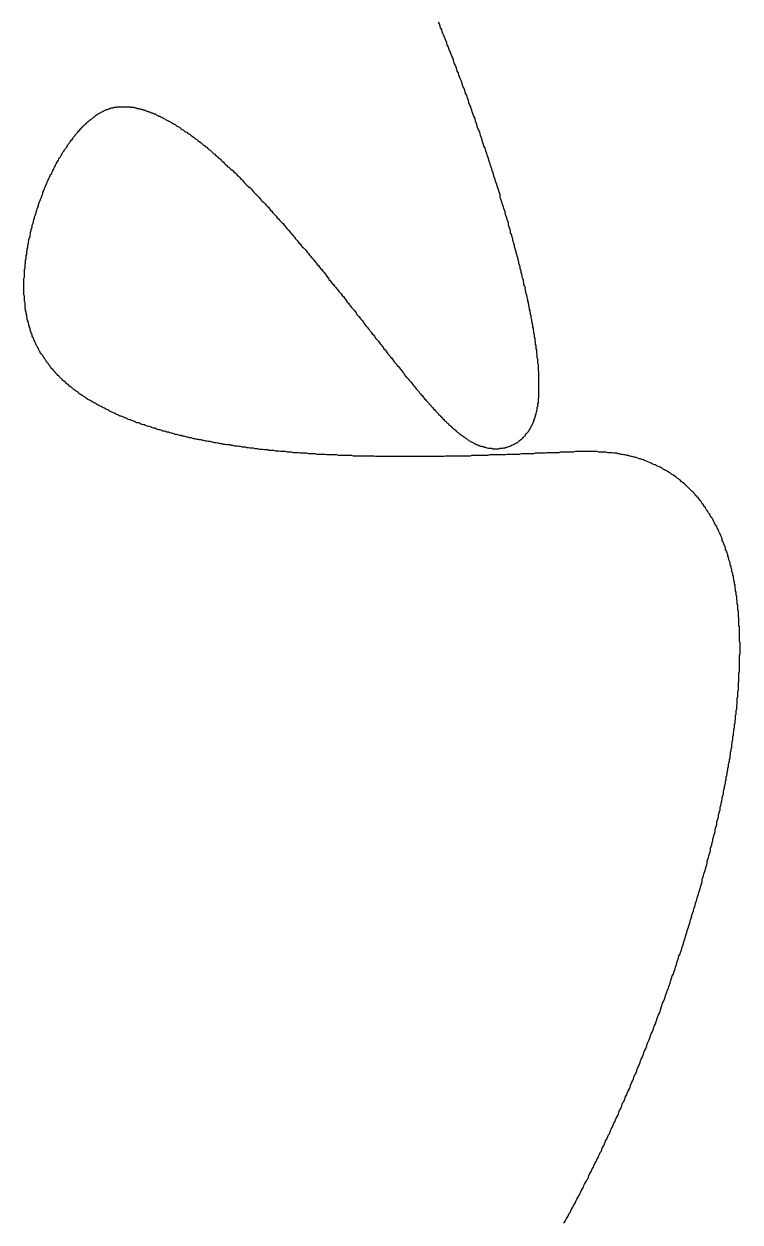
# Model space of a CAD drawing. Header units: millimetres. Extents: x 111 to 2999, y 81 to 1941.
# Drawn here: x 1040.43 to 1053.32, y 1786.73 to 1808.3 of the extents above; entities that cross this region are included whole.
import ezdxf

# ---------------------------------------------------------------- set-up
doc = ezdxf.new("R2010")
doc.units = ezdxf.units.MM
doc.layers.add('DRAW', color=7, linetype='Continuous')

msp = doc.modelspace()

# ---------------------------------------------------------------- linework, layer by layer
at = {"layer": 'DRAW'}
msp.add_polyline3d([(1050.15, 1786.713, 0), (1050.16, 1786.733, 0), (1050.18, 1786.763, 0), (1050.19, 1786.783, 0), (1050.2, 1786.803, 0), (1050.22, 1786.833, 0), (1050.23, 1786.853, 0), (1050.24, 1786.883, 0), (1050.26, 1786.903, 0), (1050.27, 1786.923, 0), (1050.28, 1786.953, 0), (1050.29, 1786.973, 0), (1050.31, 1787.003, 0), (1050.32, 1787.023, 0), (1050.33, 1787.043, 0), (1050.35, 1787.073, 0), (1050.36, 1787.093, 0), (1050.37, 1787.123, 0), (1050.38, 1787.143, 0), (1050.4, 1787.173, 0), (1050.41, 1787.193, 0), (1050.42, 1787.213, 0), (1050.44, 1787.243, 0), (1050.45, 1787.263, 0), (1050.46, 1787.293, 0), (1050.47, 1787.313, 0), (1050.49, 1787.343, 0), (1050.5, 1787.363, 0), (1050.51, 1787.393, 0), (1050.52, 1787.413, 0), (1050.54, 1787.443, 0), (1050.55, 1787.463, 0), (1050.56, 1787.493, 0), (1050.58, 1787.513, 0), (1050.59, 1787.543, 0), (1050.6, 1787.563, 0), (1050.61, 1787.593, 0), (1050.63, 1787.623, 0), (1050.64, 1787.643, 0), (1050.65, 1787.673, 0), (1050.66, 1787.693, 0), (1050.68, 1787.723, 0), (1050.69, 1787.743, 0), (1050.7, 1787.773, 0), (1050.72, 1787.803, 0), (1050.73, 1787.823, 0), (1050.74, 1787.853, 0), (1050.75, 1787.873, 0), (1050.77, 1787.903, 0), (1050.78, 1787.933, 0), (1050.79, 1787.953, 0), (1050.8, 1787.983, 0), (1050.82, 1788.003, 0), (1050.83, 1788.033, 0), (1050.84, 1788.063, 0), (1050.85, 1788.083, 0), (1050.87, 1788.113, 0), (1050.88, 1788.143, 0), (1050.89, 1788.163, 0), (1050.9, 1788.193, 0), (1050.92, 1788.223, 0), (1050.93, 1788.243, 0), (1050.94, 1788.273, 0), (1050.95, 1788.303, 0), (1050.97, 1788.323, 0), (1050.98, 1788.353, 0), (1050.99, 1788.383, 0), (1051, 1788.403, 0), (1051.02, 1788.433, 0), (1051.03, 1788.463, 0), (1051.04, 1788.493, 0), (1051.05, 1788.513, 0), (1051.07, 1788.543, 0), (1051.08, 1788.573, 0), (1051.09, 1788.603, 0), (1051.1, 1788.623, 0), (1051.12, 1788.653, 0), (1051.13, 1788.683, 0), (1051.14, 1788.713, 0), (1051.15, 1788.743, 0), (1051.17, 1788.763, 0), (1051.18, 1788.793, 0), (1051.19, 1788.823, 0), (1051.2, 1788.853, 0), (1051.21, 1788.883, 0), (1051.23, 1788.903, 0), (1051.24, 1788.933, 0), (1051.25, 1788.963, 0), (1051.26, 1788.993, 0), (1051.28, 1789.023, 0), (1051.29, 1789.053, 0), (1051.3, 1789.083, 0), (1051.31, 1789.103, 0), (1051.33, 1789.133, 0), (1051.34, 1789.163, 0), (1051.35, 1789.193, 0), (1051.36, 1789.223, 0), (1051.37, 1789.253, 0), (1051.39, 1789.283, 0), (1051.4, 1789.313, 0), (1051.41, 1789.343, 0), (1051.42, 1789.373, 0), (1051.44, 1789.393, 0), (1051.45, 1789.423, 0), (1051.46, 1789.453, 0), (1051.47, 1789.483, 0), (1051.48, 1789.513, 0), (1051.5, 1789.543, 0), (1051.51, 1789.573, 0), (1051.52, 1789.603, 0), (1051.53, 1789.633, 0), (1051.54, 1789.663, 0), (1051.56, 1789.693, 0), (1051.57, 1789.723, 0), (1051.58, 1789.753, 0), (1051.59, 1789.783, 0), (1051.6, 1789.813, 0), (1051.62, 1789.843, 0), (1051.63, 1789.873, 0), (1051.64, 1789.903, 0), (1051.65, 1789.933, 0), (1051.66, 1789.963, 0), (1051.68, 1790.003, 0), (1051.69, 1790.033, 0), (1051.7, 1790.063, 0), (1051.71, 1790.093, 0), (1051.72, 1790.123, 0), (1051.74, 1790.153, 0), (1051.75, 1790.183, 0), (1051.76, 1790.213, 0), (1051.77, 1790.243, 0), (1051.78, 1790.273, 0), (1051.8, 1790.303, 0), (1051.81, 1790.343, 0), (1051.82, 1790.373, 0), (1051.83, 1790.403, 0), (1051.84, 1790.433, 0), (1051.85, 1790.463, 0), (1051.87, 1790.493, 0), (1051.88, 1790.523, 0), (1051.89, 1790.553, 0), (1051.9, 1790.593, 0), (1051.91, 1790.623, 0), (1051.92, 1790.653, 0), (1051.93, 1790.683, 0), (1051.95, 1790.713, 0), (1051.96, 1790.743, 0), (1051.97, 1790.783, 0), (1051.98, 1790.813, 0), (1051.99, 1790.843, 0), (1052, 1790.873, 0), (1052.01, 1790.903, 0), (1052.03, 1790.943, 0), (1052.04, 1790.973, 0), (1052.05, 1791.003, 0), (1052.06, 1791.033, 0), (1052.07, 1791.063, 0), (1052.08, 1791.103, 0), (1052.09, 1791.133, 0), (1052.1, 1791.163, 0), (1052.12, 1791.193, 0), (1052.13, 1791.223, 0), (1052.14, 1791.263, 0), (1052.15, 1791.293, 0), (1052.16, 1791.323, 0), (1052.17, 1791.353, 0), (1052.18, 1791.393, 0), (1052.19, 1791.423, 0), (1052.2, 1791.453, 0), (1052.21, 1791.483, 0), (1052.22, 1791.523, 0), (1052.24, 1791.553, 0), (1052.25, 1791.583, 0), (1052.26, 1791.613, 0), (1052.27, 1791.653, 0), (1052.28, 1791.683, 0), (1052.29, 1791.713, 0), (1052.3, 1791.743, 0), (1052.31, 1791.783, 0), (1052.32, 1791.813, 0), (1052.33, 1791.843, 0), (1052.34, 1791.873, 0), (1052.35, 1791.913, 0), (1052.36, 1791.943, 0), (1052.37, 1791.973, 0), (1052.38, 1792.013, 0), (1052.39, 1792.043, 0), (1052.4, 1792.073, 0), (1052.41, 1792.103, 0), (1052.42, 1792.143, 0), (1052.43, 1792.173, 0), (1052.44, 1792.203, 0), (1052.45, 1792.243, 0), (1052.46, 1792.273, 0), (1052.47, 1792.303, 0), (1052.48, 1792.333, 0), (1052.49, 1792.373, 0), (1052.5, 1792.403, 0), (1052.51, 1792.433, 0), (1052.52, 1792.473, 0), (1052.53, 1792.503, 0), (1052.54, 1792.533, 0), (1052.55, 1792.573, 0), (1052.56, 1792.603, 0), (1052.57, 1792.633, 0), (1052.58, 1792.663, 0), (1052.59, 1792.703, 0), (1052.6, 1792.733, 0), (1052.61, 1792.763, 0), (1052.62, 1792.803, 0), (1052.63, 1792.833, 0), (1052.64, 1792.863, 0), (1052.64, 1792.903, 0), (1052.65, 1792.933, 0), (1052.66, 1792.963, 0), (1052.67, 1793.003, 0), (1052.68, 1793.033, 0), (1052.69, 1793.063, 0), (1052.7, 1793.093, 0), (1052.71, 1793.133, 0), (1052.72, 1793.163, 0), (1052.73, 1793.193, 0), (1052.73, 1793.233, 0), (1052.74, 1793.263, 0), (1052.75, 1793.293, 0), (1052.76, 1793.333, 0), (1052.77, 1793.363, 0), (1052.78, 1793.393, 0), (1052.79, 1793.433, 0), (1052.79, 1793.463, 0), (1052.8, 1793.493, 0), (1052.81, 1793.523, 0), (1052.82, 1793.563, 0), (1052.83, 1793.593, 0), (1052.83, 1793.623, 0), (1052.84, 1793.663, 0), (1052.85, 1793.693, 0), (1052.86, 1793.723, 0), (1052.87, 1793.763, 0), (1052.87, 1793.793, 0), (1052.88, 1793.823, 0), (1052.89, 1793.853, 0), (1052.9, 1793.893, 0), (1052.9, 1793.923, 0), (1052.91, 1793.953, 0), (1052.92, 1793.993, 0), (1052.93, 1794.023, 0), (1052.93, 1794.053, 0), (1052.94, 1794.083, 0), (1052.95, 1794.123, 0), (1052.96, 1794.153, 0), (1052.96, 1794.183, 0), (1052.97, 1794.223, 0), (1052.98, 1794.253, 0), (1052.98, 1794.283, 0), (1052.99, 1794.313, 0), (1053, 1794.353, 0), (1053, 1794.383, 0), (1053.01, 1794.413, 0), (1053.02, 1794.443, 0), (1053.02, 1794.483, 0), (1053.03, 1794.513, 0), (1053.04, 1794.543, 0), (1053.04, 1794.573, 0), (1053.05, 1794.613, 0), (1053.06, 1794.643, 0), (1053.06, 1794.673, 0), (1053.07, 1794.703, 0), (1053.07, 1794.743, 0), (1053.08, 1794.773, 0), (1053.09, 1794.803, 0), (1053.09, 1794.833, 0), (1053.1, 1794.873, 0), (1053.1, 1794.903, 0), (1053.11, 1794.933, 0), (1053.11, 1794.963, 0), (1053.12, 1794.993, 0), (1053.13, 1795.033, 0), (1053.13, 1795.063, 0), (1053.14, 1795.093, 0), (1053.14, 1795.123, 0), (1053.15, 1795.153, 0), (1053.15, 1795.193, 0), (1053.16, 1795.223, 0), (1053.16, 1795.253, 0), (1053.17, 1795.283, 0), (1053.17, 1795.313, 0), (1053.18, 1795.353, 0), (1053.18, 1795.383, 0), (1053.19, 1795.413, 0), (1053.19, 1795.443, 0), (1053.19, 1795.473, 0), (1053.2, 1795.503, 0), (1053.2, 1795.533, 0), (1053.21, 1795.573, 0), (1053.21, 1795.603, 0), (1053.22, 1795.633, 0), (1053.22, 1795.663, 0), (1053.22, 1795.693, 0), (1053.23, 1795.723, 0), (1053.23, 1795.753, 0), (1053.24, 1795.793, 0), (1053.24, 1795.823, 0), (1053.24, 1795.853, 0), (1053.25, 1795.883, 0), (1053.25, 1795.913, 0), (1053.25, 1795.943, 0), (1053.26, 1795.973, 0), (1053.26, 1796.003, 0), (1053.26, 1796.033, 0), (1053.27, 1796.063, 0), (1053.27, 1796.093, 0), (1053.27, 1796.123, 0), (1053.27, 1796.163, 0), (1053.28, 1796.193, 0), (1053.28, 1796.223, 0), (1053.28, 1796.253, 0), (1053.28, 1796.283, 0), (1053.29, 1796.313, 0), (1053.29, 1796.343, 0), (1053.29, 1796.373, 0), (1053.29, 1796.403, 0), (1053.29, 1796.433, 0), (1053.3, 1796.463, 0), (1053.3, 1796.493, 0), (1053.3, 1796.523, 0), (1053.3, 1796.553, 0), (1053.3, 1796.583, 0), (1053.3, 1796.613, 0), (1053.31, 1796.643, 0), (1053.31, 1796.673, 0), (1053.31, 1796.703, 0), (1053.31, 1796.733, 0), (1053.31, 1796.763, 0), (1053.31, 1796.793, 0), (1053.31, 1796.813, 0), (1053.31, 1796.843, 0), (1053.31, 1796.873, 0), (1053.31, 1796.903, 0), (1053.31, 1796.933, 0), (1053.32, 1796.963, 0), (1053.32, 1796.993, 0), (1053.32, 1797.023, 0), (1053.32, 1797.053, 0), (1053.32, 1797.083, 0), (1053.32, 1797.113, 0), (1053.32, 1797.133, 0), (1053.32, 1797.163, 0), (1053.31, 1797.193, 0), (1053.31, 1797.223, 0), (1053.31, 1797.253, 0), (1053.31, 1797.283, 0), (1053.31, 1797.303, 0), (1053.31, 1797.333, 0), (1053.31, 1797.363, 0), (1053.31, 1797.393, 0), (1053.31, 1797.423, 0), (1053.31, 1797.453, 0), (1053.3, 1797.473, 0), (1053.3, 1797.503, 0), (1053.3, 1797.533, 0), (1053.3, 1797.563, 0), (1053.3, 1797.583, 0), (1053.3, 1797.613, 0), (1053.29, 1797.643, 0), (1053.29, 1797.673, 0), (1053.29, 1797.693, 0), (1053.29, 1797.723, 0), (1053.28, 1797.753, 0), (1053.28, 1797.783, 0), (1053.28, 1797.803, 0), (1053.28, 1797.833, 0), (1053.27, 1797.863, 0), (1053.27, 1797.883, 0), (1053.27, 1797.913, 0), (1053.26, 1797.943, 0), (1053.26, 1797.963, 0), (1053.26, 1797.993, 0), (1053.25, 1798.023, 0), (1053.25, 1798.043, 0), (1053.25, 1798.073, 0), (1053.24, 1798.093, 0), (1053.24, 1798.123, 0), (1053.23, 1798.153, 0), (1053.23, 1798.173, 0), (1053.23, 1798.203, 0), (1053.22, 1798.223, 0), (1053.22, 1798.253, 0), (1053.21, 1798.283, 0), (1053.21, 1798.303, 0), (1053.2, 1798.333, 0), (1053.2, 1798.353, 0), (1053.19, 1798.383, 0), (1053.19, 1798.403, 0), (1053.18, 1798.433, 0), (1053.17, 1798.453, 0), (1053.17, 1798.483, 0), (1053.16, 1798.503, 0), (1053.16, 1798.533, 0), (1053.15, 1798.553, 0), (1053.14, 1798.583, 0), (1053.14, 1798.603, 0), (1053.13, 1798.633, 0), (1053.12, 1798.653, 0), (1053.12, 1798.673, 0), (1053.11, 1798.703, 0), (1053.1, 1798.723, 0), (1053.1, 1798.753, 0), (1053.09, 1798.773, 0), (1053.08, 1798.793, 0), (1053.07, 1798.823, 0), (1053.06, 1798.843, 0), (1053.06, 1798.873, 0), (1053.05, 1798.893, 0), (1053.04, 1798.913, 0), (1053.03, 1798.943, 0), (1053.02, 1798.963, 0), (1053.01, 1798.983, 0), (1053, 1799.003, 0), (1053, 1799.033, 0), (1052.99, 1799.053, 0), (1052.98, 1799.073, 0), (1052.97, 1799.103, 0), (1052.96, 1799.123, 0), (1052.95, 1799.143, 0), (1052.94, 1799.163, 0), (1052.93, 1799.183, 0), (1052.92, 1799.213, 0), (1052.91, 1799.233, 0), (1052.9, 1799.253, 0), (1052.88, 1799.273, 0), (1052.87, 1799.293, 0), (1052.86, 1799.323, 0), (1052.85, 1799.343, 0), (1052.84, 1799.363, 0), (1052.83, 1799.383, 0), (1052.82, 1799.403, 0), (1052.8, 1799.423, 0), (1052.79, 1799.443, 0), (1052.78, 1799.463, 0), (1052.77, 1799.483, 0), (1052.75, 1799.503, 0), (1052.74, 1799.523, 0), (1052.73, 1799.543, 0), (1052.71, 1799.563, 0), (1052.7, 1799.583, 0), (1052.69, 1799.603, 0), (1052.67, 1799.623, 0), (1052.66, 1799.643, 0), (1052.64, 1799.663, 0), (1052.63, 1799.683, 0), (1052.62, 1799.703, 0), (1052.6, 1799.723, 0), (1052.59, 1799.743, 0), (1052.57, 1799.763, 0), (1052.55, 1799.783, 0), (1052.54, 1799.793, 0), (1052.52, 1799.813, 0), (1052.51, 1799.833, 0), (1052.49, 1799.853, 0), (1052.48, 1799.873, 0), (1052.46, 1799.883, 0), (1052.44, 1799.903, 0), (1052.42, 1799.923, 0), (1052.41, 1799.933, 0), (1052.39, 1799.953, 0), (1052.37, 1799.973, 0), (1052.36, 1799.983, 0), (1052.34, 1800.003, 0), (1052.32, 1800.023, 0), (1052.3, 1800.033, 0), (1052.28, 1800.053, 0), (1052.26, 1800.063, 0), (1052.25, 1800.083, 0), (1052.23, 1800.093, 0), (1052.21, 1800.113, 0), (1052.19, 1800.123, 0), (1052.17, 1800.143, 0), (1052.15, 1800.153, 0), (1052.13, 1800.173, 0), (1052.11, 1800.183, 0), (1052.09, 1800.193, 0), (1052.07, 1800.213, 0), (1052.05, 1800.223, 0), (1052.03, 1800.233, 0), (1052.01, 1800.253, 0), (1051.98, 1800.263, 0), (1051.96, 1800.273, 0), (1051.94, 1800.283, 0), (1051.92, 1800.303, 0), (1051.9, 1800.313, 0), (1051.88, 1800.323, 0), (1051.85, 1800.333, 0), (1051.83, 1800.343, 0), (1051.81, 1800.353, 0), (1051.79, 1800.363, 0), (1051.76, 1800.373, 0), (1051.74, 1800.383, 0), (1051.72, 1800.393, 0), (1051.7, 1800.403, 0), (1051.67, 1800.413, 0), (1051.65, 1800.423, 0), (1051.63, 1800.433, 0), (1051.6, 1800.443, 0), (1051.58, 1800.453, 0), (1051.55, 1800.463, 0), (1051.53, 1800.473, 0), (1051.51, 1800.473, 0), (1051.48, 1800.483, 0), (1051.46, 1800.493, 0), (1051.43, 1800.503, 0), (1051.41, 1800.503, 0), (1051.38, 1800.513, 0), (1051.36, 1800.513, 0), (1051.33, 1800.523, 0), (1051.31, 1800.533, 0), (1051.28, 1800.533, 0), (1051.25, 1800.543, 0), (1051.23, 1800.543, 0), (1051.2, 1800.553, 0), (1051.18, 1800.553, 0), (1051.15, 1800.563, 0), (1051.12, 1800.563, 0), (1051.1, 1800.573, 0), (1051.07, 1800.573, 0), (1051.05, 1800.573, 0), (1051.02, 1800.583, 0), (1050.99, 1800.583, 0), (1050.97, 1800.583, 0), (1050.94, 1800.583, 0), (1050.91, 1800.593, 0), (1050.88, 1800.593, 0), (1050.86, 1800.593, 0), (1050.83, 1800.593, 0), (1050.8, 1800.593, 0), (1050.78, 1800.593, 0), (1050.75, 1800.603, 0), (1050.72, 1800.603, 0), (1050.7, 1800.603, 0), (1050.67, 1800.603, 0), (1050.64, 1800.603, 0), (1050.62, 1800.603, 0), (1050.59, 1800.603, 0), (1050.56, 1800.603, 0), (1050.54, 1800.603, 0), (1050.51, 1800.603, 0), (1050.48, 1800.603, 0), (1050.46, 1800.603, 0), (1050.43, 1800.603, 0), (1050.4, 1800.603, 0), (1050.38, 1800.603, 0), (1050.35, 1800.603, 0), (1050.32, 1800.593, 0), (1050.3, 1800.593, 0), (1050.27, 1800.593, 0), (1050.24, 1800.593, 0), (1050.22, 1800.593, 0), (1050.19, 1800.593, 0), (1050.16, 1800.593, 0), (1050.14, 1800.593, 0), (1050.11, 1800.593, 0), (1050.08, 1800.593, 0), (1050.06, 1800.583, 0), (1050.03, 1800.583, 0), (1050, 1800.583, 0), (1049.98, 1800.583, 0), (1049.95, 1800.583, 0), (1049.92, 1800.583, 0), (1049.9, 1800.583, 0), (1049.87, 1800.583, 0), (1049.84, 1800.583, 0), (1049.82, 1800.573, 0), (1049.79, 1800.573, 0), (1049.76, 1800.573, 0), (1049.74, 1800.573, 0), (1049.71, 1800.573, 0), (1049.68, 1800.573, 0), (1049.65, 1800.573, 0), (1049.63, 1800.573, 0), (1049.6, 1800.563, 0), (1049.57, 1800.563, 0), (1049.54, 1800.563, 0), (1049.52, 1800.563, 0), (1049.49, 1800.563, 0), (1049.46, 1800.563, 0), (1049.43, 1800.563, 0), (1049.41, 1800.563, 0), (1049.38, 1800.563, 0), (1049.35, 1800.553, 0), (1049.32, 1800.553, 0), (1049.29, 1800.553, 0), (1049.27, 1800.553, 0), (1049.24, 1800.553, 0), (1049.21, 1800.553, 0), (1049.18, 1800.553, 0), (1049.15, 1800.553, 0), (1049.13, 1800.553, 0), (1049.1, 1800.543, 0), (1049.07, 1800.543, 0), (1049.04, 1800.543, 0), (1049.01, 1800.543, 0), (1048.98, 1800.543, 0), (1048.95, 1800.543, 0), (1048.93, 1800.543, 0), (1048.9, 1800.543, 0), (1048.87, 1800.543, 0), (1048.84, 1800.543, 0), (1048.81, 1800.543, 0), (1048.78, 1800.533, 0), (1048.75, 1800.533, 0), (1048.72, 1800.533, 0), (1048.7, 1800.533, 0), (1048.67, 1800.533, 0), (1048.64, 1800.533, 0), (1048.61, 1800.533, 0), (1048.58, 1800.533, 0), (1048.55, 1800.533, 0), (1048.52, 1800.533, 0), (1048.49, 1800.533, 0), (1048.46, 1800.523, 0), (1048.43, 1800.523, 0), (1048.4, 1800.523, 0), (1048.37, 1800.523, 0), (1048.34, 1800.523, 0), (1048.32, 1800.523, 0), (1048.29, 1800.523, 0), (1048.26, 1800.523, 0), (1048.23, 1800.523, 0), (1048.2, 1800.523, 0), (1048.17, 1800.523, 0), (1048.14, 1800.523, 0), (1048.11, 1800.523, 0), (1048.08, 1800.523, 0), (1048.05, 1800.523, 0), (1048.02, 1800.523, 0), (1047.99, 1800.513, 0), (1047.96, 1800.513, 0), (1047.93, 1800.513, 0), (1047.9, 1800.513, 0), (1047.87, 1800.513, 0), (1047.84, 1800.513, 0), (1047.81, 1800.513, 0), (1047.78, 1800.513, 0), (1047.75, 1800.513, 0), (1047.72, 1800.513, 0), (1047.69, 1800.513, 0), (1047.66, 1800.513, 0), (1047.63, 1800.513, 0), (1047.6, 1800.513, 0), (1047.57, 1800.513, 0), (1047.54, 1800.513, 0), (1047.51, 1800.513, 0), (1047.48, 1800.513, 0), (1047.45, 1800.513, 0), (1047.42, 1800.513, 0), (1047.39, 1800.513, 0), (1047.36, 1800.513, 0), (1047.33, 1800.513, 0), (1047.3, 1800.513, 0), (1047.27, 1800.513, 0), (1047.24, 1800.513, 0), (1047.21, 1800.513, 0), (1047.18, 1800.513, 0), (1047.15, 1800.513, 0), (1047.12, 1800.513, 0), (1047.09, 1800.513, 0), (1047.06, 1800.513, 0), (1047.03, 1800.513, 0), (1047, 1800.513, 0), (1046.97, 1800.513, 0), (1046.94, 1800.513, 0), (1046.91, 1800.513, 0), (1046.88, 1800.513, 0), (1046.85, 1800.513, 0), (1046.82, 1800.513, 0), (1046.79, 1800.513, 0), (1046.76, 1800.513, 0), (1046.73, 1800.523, 0), (1046.69, 1800.523, 0), (1046.66, 1800.523, 0), (1046.63, 1800.523, 0), (1046.6, 1800.523, 0), (1046.57, 1800.523, 0), (1046.54, 1800.523, 0), (1046.51, 1800.523, 0), (1046.48, 1800.523, 0), (1046.45, 1800.523, 0), (1046.42, 1800.523, 0), (1046.39, 1800.523, 0), (1046.36, 1800.523, 0), (1046.33, 1800.533, 0), (1046.3, 1800.533, 0), (1046.27, 1800.533, 0), (1046.24, 1800.533, 0), (1046.21, 1800.533, 0), (1046.18, 1800.533, 0), (1046.15, 1800.533, 0), (1046.12, 1800.533, 0), (1046.09, 1800.533, 0), (1046.06, 1800.543, 0), (1046.03, 1800.543, 0), (1046, 1800.543, 0), (1045.97, 1800.543, 0), (1045.94, 1800.543, 0), (1045.91, 1800.543, 0), (1045.88, 1800.543, 0), (1045.85, 1800.553, 0), (1045.82, 1800.553, 0), (1045.79, 1800.553, 0), (1045.76, 1800.553, 0), (1045.73, 1800.553, 0), (1045.7, 1800.553, 0), (1045.67, 1800.563, 0), (1045.64, 1800.563, 0), (1045.61, 1800.563, 0), (1045.58, 1800.563, 0), (1045.55, 1800.563, 0), (1045.52, 1800.573, 0), (1045.49, 1800.573, 0), (1045.46, 1800.573, 0), (1045.43, 1800.573, 0), (1045.4, 1800.573, 0), (1045.37, 1800.583, 0), (1045.34, 1800.583, 0), (1045.31, 1800.583, 0), (1045.28, 1800.583, 0), (1045.25, 1800.593, 0), (1045.22, 1800.593, 0), (1045.2, 1800.593, 0), (1045.17, 1800.593, 0), (1045.14, 1800.603, 0), (1045.11, 1800.603, 0), (1045.08, 1800.603, 0), (1045.05, 1800.603, 0), (1045.02, 1800.613, 0), (1044.99, 1800.613, 0), (1044.96, 1800.613, 0), (1044.93, 1800.623, 0), (1044.9, 1800.623, 0), (1044.87, 1800.623, 0), (1044.84, 1800.623, 0), (1044.82, 1800.633, 0), (1044.79, 1800.633, 0), (1044.76, 1800.633, 0), (1044.73, 1800.643, 0), (1044.7, 1800.643, 0), (1044.67, 1800.643, 0), (1044.64, 1800.653, 0), (1044.61, 1800.653, 0), (1044.59, 1800.653, 0), (1044.56, 1800.663, 0), (1044.53, 1800.663, 0), (1044.5, 1800.663, 0), (1044.47, 1800.673, 0), (1044.44, 1800.673, 0), (1044.42, 1800.683, 0), (1044.39, 1800.683, 0), (1044.36, 1800.683, 0), (1044.33, 1800.693, 0), (1044.3, 1800.693, 0), (1044.27, 1800.703, 0), (1044.25, 1800.703, 0), (1044.22, 1800.703, 0), (1044.19, 1800.713, 0), (1044.16, 1800.713, 0), (1044.14, 1800.723, 0), (1044.11, 1800.723, 0), (1044.08, 1800.723, 0), (1044.05, 1800.733, 0), (1044.02, 1800.733, 0), (1044, 1800.743, 0), (1043.97, 1800.743, 0), (1043.94, 1800.753, 0), (1043.92, 1800.753, 0), (1043.89, 1800.763, 0), (1043.86, 1800.763, 0), (1043.83, 1800.773, 0), (1043.81, 1800.773, 0), (1043.78, 1800.783, 0), (1043.75, 1800.783, 0), (1043.73, 1800.793, 0), (1043.7, 1800.793, 0), (1043.67, 1800.803, 0), (1043.65, 1800.803, 0), (1043.62, 1800.813, 0), (1043.59, 1800.813, 0), (1043.57, 1800.823, 0), (1043.54, 1800.823, 0), (1043.51, 1800.833, 0), (1043.49, 1800.833, 0), (1043.46, 1800.843, 0), (1043.44, 1800.853, 0), (1043.41, 1800.853, 0), (1043.38, 1800.863, 0), (1043.36, 1800.863, 0), (1043.33, 1800.873, 0), (1043.31, 1800.883, 0), (1043.28, 1800.883, 0), (1043.26, 1800.893, 0), (1043.23, 1800.893, 0), (1043.2, 1800.903, 0), (1043.18, 1800.913, 0), (1043.15, 1800.913, 0), (1043.13, 1800.923, 0), (1043.1, 1800.933, 0), (1043.08, 1800.933, 0), (1043.05, 1800.943, 0), (1043.03, 1800.953, 0), (1043, 1800.953, 0), (1042.98, 1800.963, 0), (1042.96, 1800.973, 0), (1042.93, 1800.973, 0), (1042.91, 1800.983, 0), (1042.88, 1800.993, 0), (1042.86, 1800.993, 0), (1042.83, 1801.003, 0), (1042.81, 1801.013, 0), (1042.79, 1801.023, 0), (1042.76, 1801.023, 0), (1042.74, 1801.033, 0), (1042.72, 1801.043, 0), (1042.69, 1801.053, 0), (1042.67, 1801.053, 0), (1042.65, 1801.063, 0), (1042.62, 1801.073, 0), (1042.6, 1801.083, 0), (1042.58, 1801.083, 0), (1042.55, 1801.093, 0), (1042.53, 1801.103, 0), (1042.51, 1801.113, 0), (1042.49, 1801.123, 0), (1042.46, 1801.123, 0), (1042.44, 1801.133, 0), (1042.42, 1801.143, 0), (1042.4, 1801.153, 0), (1042.37, 1801.163, 0), (1042.35, 1801.173, 0), (1042.33, 1801.173, 0), (1042.31, 1801.183, 0), (1042.29, 1801.193, 0), (1042.27, 1801.203, 0), (1042.24, 1801.213, 0), (1042.22, 1801.223, 0), (1042.2, 1801.233, 0), (1042.18, 1801.243, 0), (1042.16, 1801.243, 0), (1042.14, 1801.253, 0), (1042.12, 1801.263, 0), (1042.1, 1801.273, 0), (1042.08, 1801.283, 0), (1042.06, 1801.293, 0), (1042.04, 1801.303, 0), (1042.01, 1801.313, 0), (1041.99, 1801.323, 0), (1041.97, 1801.333, 0), (1041.96, 1801.343, 0), (1041.94, 1801.353, 0), (1041.92, 1801.363, 0), (1041.9, 1801.373, 0), (1041.88, 1801.383, 0), (1041.86, 1801.393, 0), (1041.84, 1801.403, 0), (1041.82, 1801.413, 0), (1041.8, 1801.423, 0), (1041.78, 1801.433, 0), (1041.76, 1801.443, 0), (1041.74, 1801.453, 0), (1041.73, 1801.463, 0), (1041.71, 1801.473, 0), (1041.69, 1801.483, 0), (1041.67, 1801.493, 0), (1041.65, 1801.503, 0), (1041.64, 1801.513, 0), (1041.62, 1801.523, 0), (1041.6, 1801.533, 0), (1041.58, 1801.543, 0), (1041.57, 1801.553, 0), (1041.55, 1801.563, 0), (1041.53, 1801.583, 0), (1041.51, 1801.593, 0), (1041.5, 1801.603, 0), (1041.48, 1801.613, 0), (1041.46, 1801.623, 0), (1041.45, 1801.633, 0), (1041.43, 1801.643, 0), (1041.42, 1801.653, 0), (1041.4, 1801.673, 0), (1041.38, 1801.683, 0), (1041.37, 1801.693, 0), (1041.35, 1801.703, 0), (1041.34, 1801.713, 0), (1041.32, 1801.723, 0), (1041.31, 1801.743, 0), (1041.29, 1801.753, 0), (1041.28, 1801.763, 0), (1041.26, 1801.773, 0), (1041.25, 1801.783, 0), (1041.23, 1801.803, 0), (1041.22, 1801.813, 0), (1041.2, 1801.823, 0), (1041.19, 1801.833, 0), (1041.18, 1801.853, 0), (1041.16, 1801.863, 0), (1041.15, 1801.873, 0), (1041.13, 1801.883, 0), (1041.12, 1801.903, 0), (1041.11, 1801.913, 0), (1041.09, 1801.923, 0), (1041.08, 1801.933, 0), (1041.07, 1801.953, 0), (1041.06, 1801.963, 0), (1041.04, 1801.973, 0), (1041.03, 1801.993, 0), (1041.02, 1802.003, 0), (1041, 1802.013, 0), (1040.99, 1802.033, 0), (1040.98, 1802.043, 0), (1040.97, 1802.053, 0), (1040.96, 1802.073, 0), (1040.95, 1802.083, 0), (1040.93, 1802.093, 0), (1040.92, 1802.113, 0), (1040.91, 1802.123, 0), (1040.9, 1802.143, 0), (1040.89, 1802.153, 0), (1040.88, 1802.163, 0), (1040.87, 1802.183, 0), (1040.86, 1802.193, 0), (1040.85, 1802.203, 0), (1040.84, 1802.223, 0), (1040.83, 1802.233, 0), (1040.82, 1802.253, 0), (1040.81, 1802.263, 0), (1040.8, 1802.283, 0), (1040.79, 1802.293, 0), (1040.78, 1802.313, 0), (1040.77, 1802.323, 0), (1040.76, 1802.343, 0), (1040.75, 1802.353, 0), (1040.74, 1802.363, 0), (1040.73, 1802.383, 0), (1040.72, 1802.393, 0), (1040.71, 1802.413, 0), (1040.7, 1802.433, 0), (1040.69, 1802.443, 0), (1040.69, 1802.463, 0), (1040.68, 1802.473, 0), (1040.67, 1802.493, 0), (1040.66, 1802.503, 0), (1040.65, 1802.523, 0), (1040.65, 1802.533, 0), (1040.64, 1802.553, 0), (1040.63, 1802.573, 0), (1040.62, 1802.583, 0), (1040.62, 1802.603, 0), (1040.61, 1802.623, 0), (1040.6, 1802.633, 0), (1040.6, 1802.653, 0), (1040.59, 1802.663, 0), (1040.58, 1802.683, 0), (1040.58, 1802.703, 0), (1040.57, 1802.723, 0), (1040.56, 1802.733, 0), (1040.56, 1802.753, 0), (1040.55, 1802.773, 0), (1040.55, 1802.783, 0), (1040.54, 1802.803, 0), (1040.54, 1802.823, 0), (1040.53, 1802.843, 0), (1040.53, 1802.853, 0), (1040.52, 1802.873, 0), (1040.52, 1802.893, 0), (1040.51, 1802.913, 0), (1040.51, 1802.933, 0), (1040.5, 1802.943, 0), (1040.5, 1802.963, 0), (1040.49, 1802.983, 0), (1040.49, 1803.003, 0), (1040.48, 1803.023, 0), (1040.48, 1803.043, 0), (1040.48, 1803.063, 0), (1040.47, 1803.083, 0), (1040.47, 1803.103, 0), (1040.47, 1803.123, 0), (1040.46, 1803.133, 0), (1040.46, 1803.153, 0), (1040.46, 1803.173, 0), (1040.45, 1803.193, 0), (1040.45, 1803.213, 0), (1040.45, 1803.243, 0), (1040.45, 1803.263, 0), (1040.45, 1803.283, 0), (1040.44, 1803.303, 0), (1040.44, 1803.323, 0), (1040.44, 1803.343, 0), (1040.44, 1803.363, 0), (1040.44, 1803.383, 0), (1040.44, 1803.403, 0), (1040.43, 1803.423, 0), (1040.43, 1803.453, 0), (1040.43, 1803.473, 0), (1040.43, 1803.493, 0), (1040.43, 1803.513, 0), (1040.43, 1803.533, 0), (1040.43, 1803.563, 0), (1040.43, 1803.583, 0), (1040.43, 1803.603, 0), (1040.43, 1803.623, 0), (1040.43, 1803.653, 0), (1040.43, 1803.673, 0), (1040.43, 1803.693, 0), (1040.43, 1803.723, 0), (1040.44, 1803.743, 0), (1040.44, 1803.763, 0), (1040.44, 1803.793, 0), (1040.44, 1803.813, 0), (1040.44, 1803.833, 0), (1040.44, 1803.863, 0), (1040.44, 1803.883, 0), (1040.45, 1803.913, 0), (1040.45, 1803.933, 0), (1040.45, 1803.953, 0), (1040.45, 1803.983, 0), (1040.46, 1804.003, 0), (1040.46, 1804.033, 0), (1040.46, 1804.053, 0), (1040.47, 1804.083, 0), (1040.47, 1804.103, 0), (1040.47, 1804.133, 0), (1040.48, 1804.153, 0), (1040.48, 1804.183, 0), (1040.48, 1804.203, 0), (1040.49, 1804.233, 0), (1040.49, 1804.253, 0), (1040.5, 1804.273, 0), (1040.5, 1804.303, 0), (1040.5, 1804.323, 0), (1040.51, 1804.353, 0), (1040.51, 1804.373, 0), (1040.52, 1804.403, 0), (1040.52, 1804.423, 0), (1040.53, 1804.453, 0), (1040.54, 1804.473, 0), (1040.54, 1804.503, 0), (1040.55, 1804.523, 0), (1040.55, 1804.553, 0), (1040.56, 1804.583, 0), (1040.56, 1804.603, 0), (1040.57, 1804.633, 0), (1040.58, 1804.653, 0), (1040.58, 1804.683, 0), (1040.59, 1804.703, 0), (1040.6, 1804.733, 0), (1040.6, 1804.753, 0), (1040.61, 1804.783, 0), (1040.62, 1804.803, 0), (1040.62, 1804.833, 0), (1040.63, 1804.853, 0), (1040.64, 1804.873, 0), (1040.65, 1804.903, 0), (1040.65, 1804.923, 0), (1040.66, 1804.953, 0), (1040.67, 1804.973, 0), (1040.68, 1805.003, 0), (1040.69, 1805.023, 0), (1040.69, 1805.053, 0), (1040.7, 1805.073, 0), (1040.71, 1805.103, 0), (1040.72, 1805.123, 0), (1040.73, 1805.143, 0), (1040.74, 1805.173, 0), (1040.75, 1805.193, 0), (1040.76, 1805.223, 0), (1040.77, 1805.243, 0), (1040.77, 1805.273, 0), (1040.78, 1805.293, 0), (1040.79, 1805.313, 0), (1040.8, 1805.343, 0), (1040.81, 1805.363, 0), (1040.82, 1805.383, 0), (1040.83, 1805.413, 0), (1040.84, 1805.433, 0), (1040.85, 1805.453, 0), (1040.86, 1805.483, 0), (1040.87, 1805.503, 0), (1040.88, 1805.523, 0), (1040.89, 1805.543, 0), (1040.9, 1805.573, 0), (1040.91, 1805.593, 0), (1040.93, 1805.613, 0), (1040.94, 1805.633, 0), (1040.95, 1805.663, 0), (1040.96, 1805.683, 0), (1040.97, 1805.703, 0), (1040.98, 1805.723, 0), (1040.99, 1805.743, 0), (1041, 1805.763, 0), (1041.01, 1805.783, 0), (1041.03, 1805.813, 0), (1041.04, 1805.833, 0), (1041.05, 1805.853, 0), (1041.06, 1805.873, 0), (1041.07, 1805.893, 0), (1041.09, 1805.913, 0), (1041.1, 1805.933, 0), (1041.11, 1805.953, 0), (1041.12, 1805.973, 0), (1041.13, 1805.993, 0), (1041.15, 1806.013, 0), (1041.16, 1806.033, 0), (1041.17, 1806.053, 0), (1041.18, 1806.063, 0), (1041.2, 1806.083, 0), (1041.21, 1806.103, 0), (1041.22, 1806.123, 0), (1041.23, 1806.143, 0), (1041.25, 1806.163, 0), (1041.26, 1806.173, 0), (1041.27, 1806.193, 0), (1041.28, 1806.213, 0), (1041.3, 1806.223, 0), (1041.31, 1806.243, 0), (1041.32, 1806.263, 0), (1041.33, 1806.273, 0), (1041.35, 1806.293, 0), (1041.36, 1806.313, 0), (1041.37, 1806.323, 0), (1041.39, 1806.343, 0), (1041.4, 1806.353, 0), (1041.41, 1806.373, 0), (1041.43, 1806.383, 0), (1041.44, 1806.403, 0), (1041.45, 1806.413, 0), (1041.46, 1806.423, 0), (1041.48, 1806.443, 0), (1041.49, 1806.453, 0), (1041.5, 1806.473, 0), (1041.52, 1806.483, 0), (1041.53, 1806.493, 0), (1041.54, 1806.503, 0), (1041.56, 1806.523, 0), (1041.57, 1806.533, 0), (1041.58, 1806.543, 0), (1041.59, 1806.553, 0), (1041.61, 1806.563, 0), (1041.62, 1806.573, 0), (1041.63, 1806.583, 0), (1041.65, 1806.593, 0), (1041.66, 1806.603, 0), (1041.67, 1806.613, 0), (1041.68, 1806.623, 0), (1041.7, 1806.633, 0), (1041.71, 1806.643, 0), (1041.72, 1806.653, 0), (1041.73, 1806.663, 0), (1041.75, 1806.673, 0), (1041.76, 1806.683, 0), (1041.77, 1806.683, 0), (1041.78, 1806.693, 0), (1041.8, 1806.703, 0), (1041.81, 1806.703, 0), (1041.82, 1806.713, 0), (1041.83, 1806.723, 0), (1041.84, 1806.723, 0), (1041.86, 1806.733, 0), (1041.87, 1806.743, 0), (1041.88, 1806.743, 0), (1041.89, 1806.753, 0), (1041.9, 1806.753, 0), (1041.91, 1806.763, 0), (1041.92, 1806.763, 0), (1041.94, 1806.763, 0), (1041.95, 1806.773, 0), (1041.96, 1806.773, 0), (1041.97, 1806.783, 0), (1041.98, 1806.783, 0), (1041.99, 1806.783, 0), (1042, 1806.793, 0), (1042.02, 1806.793, 0), (1042.03, 1806.793, 0), (1042.04, 1806.793, 0), (1042.05, 1806.803, 0), (1042.06, 1806.803, 0), (1042.07, 1806.803, 0), (1042.09, 1806.803, 0), (1042.1, 1806.803, 0), (1042.11, 1806.813, 0), (1042.12, 1806.813, 0), (1042.13, 1806.813, 0), (1042.15, 1806.813, 0), (1042.16, 1806.813, 0), (1042.17, 1806.813, 0), (1042.18, 1806.813, 0), (1042.19, 1806.813, 0), (1042.21, 1806.813, 0), (1042.22, 1806.813, 0), (1042.23, 1806.813, 0), (1042.25, 1806.813, 0), (1042.26, 1806.813, 0), (1042.27, 1806.813, 0), (1042.29, 1806.813, 0), (1042.3, 1806.813, 0), (1042.31, 1806.813, 0), (1042.33, 1806.813, 0), (1042.34, 1806.813, 0), (1042.35, 1806.803, 0), (1042.37, 1806.803, 0), (1042.38, 1806.803, 0), (1042.4, 1806.803, 0), (1042.41, 1806.803, 0), (1042.43, 1806.793, 0), (1042.44, 1806.793, 0), (1042.45, 1806.793, 0), (1042.47, 1806.783, 0), (1042.48, 1806.783, 0), (1042.5, 1806.783, 0), (1042.51, 1806.773, 0), (1042.53, 1806.773, 0), (1042.55, 1806.763, 0), (1042.56, 1806.763, 0), (1042.58, 1806.763, 0), (1042.59, 1806.753, 0), (1042.61, 1806.753, 0), (1042.62, 1806.743, 0), (1042.64, 1806.733, 0), (1042.66, 1806.733, 0), (1042.67, 1806.723, 0), (1042.69, 1806.723, 0), (1042.71, 1806.713, 0), (1042.72, 1806.703, 0), (1042.74, 1806.703, 0), (1042.76, 1806.693, 0), (1042.77, 1806.683, 0), (1042.79, 1806.683, 0), (1042.81, 1806.673, 0), (1042.82, 1806.663, 0), (1042.84, 1806.653, 0), (1042.86, 1806.643, 0), (1042.88, 1806.643, 0), (1042.89, 1806.633, 0), (1042.91, 1806.623, 0), (1042.93, 1806.613, 0), (1042.95, 1806.603, 0), (1042.97, 1806.593, 0), (1042.98, 1806.583, 0), (1043, 1806.573, 0), (1043.02, 1806.563, 0), (1043.04, 1806.553, 0), (1043.06, 1806.543, 0), (1043.08, 1806.533, 0), (1043.09, 1806.523, 0), (1043.11, 1806.513, 0), (1043.13, 1806.503, 0), (1043.15, 1806.493, 0), (1043.17, 1806.473, 0), (1043.19, 1806.463, 0), (1043.21, 1806.453, 0), (1043.23, 1806.443, 0), (1043.24, 1806.433, 0), (1043.26, 1806.413, 0), (1043.28, 1806.403, 0), (1043.3, 1806.393, 0), (1043.32, 1806.373, 0), (1043.34, 1806.363, 0), (1043.36, 1806.353, 0), (1043.38, 1806.333, 0), (1043.4, 1806.323, 0), (1043.42, 1806.313, 0), (1043.44, 1806.293, 0), (1043.46, 1806.283, 0), (1043.48, 1806.263, 0), (1043.5, 1806.253, 0), (1043.52, 1806.233, 0), (1043.54, 1806.223, 0), (1043.56, 1806.203, 0), (1043.58, 1806.193, 0), (1043.6, 1806.173, 0), (1043.62, 1806.163, 0), (1043.64, 1806.143, 0), (1043.66, 1806.123, 0), (1043.68, 1806.113, 0), (1043.7, 1806.093, 0), (1043.72, 1806.083, 0), (1043.74, 1806.063, 0), (1043.76, 1806.043, 0), (1043.78, 1806.033, 0), (1043.8, 1806.013, 0), (1043.82, 1805.993, 0), (1043.84, 1805.973, 0), (1043.86, 1805.963, 0), (1043.88, 1805.943, 0), (1043.9, 1805.923, 0), (1043.92, 1805.903, 0), (1043.94, 1805.883, 0), (1043.96, 1805.873, 0), (1043.98, 1805.853, 0), (1044, 1805.833, 0), (1044.02, 1805.813, 0), (1044.04, 1805.793, 0), (1044.06, 1805.773, 0), (1044.08, 1805.753, 0), (1044.1, 1805.733, 0), (1044.12, 1805.723, 0), (1044.14, 1805.703, 0), (1044.16, 1805.683, 0), (1044.19, 1805.663, 0), (1044.21, 1805.643, 0), (1044.23, 1805.623, 0), (1044.25, 1805.603, 0), (1044.27, 1805.583, 0), (1044.29, 1805.563, 0), (1044.31, 1805.543, 0), (1044.33, 1805.523, 0), (1044.35, 1805.503, 0), (1044.37, 1805.483, 0), (1044.39, 1805.453, 0), (1044.41, 1805.433, 0), (1044.43, 1805.413, 0), (1044.45, 1805.393, 0), (1044.48, 1805.373, 0), (1044.5, 1805.353, 0), (1044.52, 1805.333, 0), (1044.54, 1805.313, 0), (1044.56, 1805.283, 0), (1044.58, 1805.263, 0), (1044.6, 1805.243, 0), (1044.62, 1805.223, 0), (1044.64, 1805.203, 0), (1044.66, 1805.183, 0), (1044.68, 1805.153, 0), (1044.7, 1805.133, 0), (1044.72, 1805.113, 0), (1044.74, 1805.093, 0), (1044.77, 1805.063, 0), (1044.79, 1805.043, 0), (1044.81, 1805.023, 0), (1044.83, 1805.003, 0), (1044.85, 1804.973, 0), (1044.87, 1804.953, 0), (1044.89, 1804.933, 0), (1044.91, 1804.903, 0), (1044.93, 1804.883, 0), (1044.95, 1804.863, 0), (1044.97, 1804.843, 0), (1044.99, 1804.813, 0), (1045.01, 1804.793, 0), (1045.03, 1804.773, 0), (1045.06, 1804.743, 0), (1045.08, 1804.723, 0), (1045.1, 1804.703, 0), (1045.12, 1804.673, 0), (1045.14, 1804.653, 0), (1045.16, 1804.623, 0), (1045.18, 1804.603, 0), (1045.2, 1804.583, 0), (1045.22, 1804.553, 0), (1045.24, 1804.533, 0), (1045.26, 1804.513, 0), (1045.28, 1804.483, 0), (1045.3, 1804.463, 0), (1045.32, 1804.433, 0), (1045.34, 1804.413, 0), (1045.36, 1804.393, 0), (1045.38, 1804.363, 0), (1045.4, 1804.343, 0), (1045.42, 1804.313, 0), (1045.44, 1804.293, 0), (1045.46, 1804.273, 0), (1045.49, 1804.243, 0), (1045.51, 1804.223, 0), (1045.53, 1804.193, 0), (1045.55, 1804.173, 0), (1045.57, 1804.143, 0), (1045.59, 1804.123, 0), (1045.61, 1804.093, 0), (1045.63, 1804.073, 0), (1045.65, 1804.053, 0), (1045.67, 1804.023, 0), (1045.69, 1804.003, 0), (1045.71, 1803.973, 0), (1045.73, 1803.953, 0), (1045.75, 1803.923, 0), (1045.77, 1803.903, 0), (1045.79, 1803.883, 0), (1045.81, 1803.853, 0), (1045.83, 1803.833, 0), (1045.85, 1803.803, 0), (1045.87, 1803.783, 0), (1045.89, 1803.753, 0), (1045.91, 1803.733, 0), (1045.92, 1803.703, 0), (1045.94, 1803.683, 0), (1045.96, 1803.653, 0), (1045.98, 1803.633, 0), (1046, 1803.613, 0), (1046.02, 1803.583, 0), (1046.04, 1803.563, 0), (1046.06, 1803.533, 0), (1046.08, 1803.513, 0), (1046.1, 1803.483, 0), (1046.12, 1803.463, 0), (1046.14, 1803.443, 0), (1046.16, 1803.413, 0), (1046.18, 1803.393, 0), (1046.2, 1803.363, 0), (1046.22, 1803.343, 0), (1046.24, 1803.313, 0), (1046.25, 1803.293, 0), (1046.27, 1803.273, 0), (1046.29, 1803.243, 0), (1046.31, 1803.223, 0), (1046.33, 1803.193, 0), (1046.35, 1803.173, 0), (1046.37, 1803.153, 0), (1046.39, 1803.123, 0), (1046.41, 1803.103, 0), (1046.42, 1803.073, 0), (1046.44, 1803.053, 0), (1046.46, 1803.033, 0), (1046.48, 1803.003, 0), (1046.5, 1802.983, 0), (1046.52, 1802.963, 0), (1046.54, 1802.933, 0), (1046.55, 1802.913, 0), (1046.57, 1802.883, 0), (1046.59, 1802.863, 0), (1046.61, 1802.843, 0), (1046.63, 1802.813, 0), (1046.65, 1802.793, 0), (1046.66, 1802.773, 0), (1046.68, 1802.753, 0), (1046.7, 1802.723, 0), (1046.72, 1802.703, 0), (1046.74, 1802.683, 0), (1046.75, 1802.653, 0), (1046.77, 1802.633, 0), (1046.79, 1802.613, 0), (1046.81, 1802.593, 0), (1046.83, 1802.563, 0), (1046.84, 1802.543, 0), (1046.86, 1802.523, 0), (1046.88, 1802.503, 0), (1046.9, 1802.473, 0), (1046.91, 1802.453, 0), (1046.93, 1802.433, 0), (1046.95, 1802.413, 0), (1046.97, 1802.383, 0), (1046.98, 1802.363, 0), (1047, 1802.343, 0), (1047.02, 1802.323, 0), (1047.03, 1802.303, 0), (1047.05, 1802.283, 0), (1047.07, 1802.253, 0), (1047.09, 1802.233, 0), (1047.1, 1802.213, 0), (1047.12, 1802.193, 0), (1047.14, 1802.173, 0), (1047.15, 1802.153, 0), (1047.17, 1802.133, 0), (1047.19, 1802.113, 0), (1047.2, 1802.093, 0), (1047.22, 1802.073, 0), (1047.24, 1802.053, 0), (1047.25, 1802.033, 0), (1047.27, 1802.013, 0), (1047.28, 1801.983, 0), (1047.3, 1801.963, 0), (1047.32, 1801.943, 0), (1047.33, 1801.933, 0), (1047.35, 1801.913, 0), (1047.36, 1801.893, 0), (1047.38, 1801.873, 0), (1047.4, 1801.853, 0), (1047.41, 1801.833, 0), (1047.43, 1801.813, 0), (1047.44, 1801.793, 0), (1047.46, 1801.773, 0), (1047.48, 1801.753, 0), (1047.49, 1801.733, 0), (1047.51, 1801.713, 0), (1047.52, 1801.703, 0), (1047.54, 1801.683, 0), (1047.55, 1801.663, 0), (1047.57, 1801.643, 0), (1047.58, 1801.623, 0), (1047.6, 1801.613, 0), (1047.61, 1801.593, 0), (1047.63, 1801.573, 0), (1047.64, 1801.553, 0), (1047.66, 1801.543, 0), (1047.67, 1801.523, 0), (1047.69, 1801.503, 0), (1047.7, 1801.493, 0), (1047.72, 1801.473, 0), (1047.73, 1801.453, 0), (1047.75, 1801.443, 0), (1047.76, 1801.423, 0), (1047.78, 1801.403, 0), (1047.79, 1801.393, 0), (1047.8, 1801.373, 0), (1047.82, 1801.363, 0), (1047.83, 1801.343, 0), (1047.85, 1801.323, 0), (1047.86, 1801.313, 0), (1047.88, 1801.293, 0), (1047.89, 1801.283, 0), (1047.9, 1801.263, 0), (1047.92, 1801.253, 0), (1047.93, 1801.243, 0), (1047.95, 1801.223, 0), (1047.96, 1801.213, 0), (1047.97, 1801.193, 0), (1047.99, 1801.183, 0), (1048, 1801.163, 0), (1048.01, 1801.153, 0), (1048.03, 1801.143, 0), (1048.04, 1801.123, 0), (1048.06, 1801.113, 0), (1048.07, 1801.103, 0), (1048.08, 1801.083, 0), (1048.1, 1801.073, 0), (1048.11, 1801.063, 0), (1048.12, 1801.053, 0), (1048.14, 1801.033, 0), (1048.15, 1801.023, 0), (1048.16, 1801.013, 0), (1048.18, 1801.003, 0), (1048.19, 1800.993, 0), (1048.21, 1800.973, 0), (1048.22, 1800.963, 0), (1048.23, 1800.953, 0), (1048.25, 1800.943, 0), (1048.26, 1800.933, 0), (1048.27, 1800.923, 0), (1048.29, 1800.913, 0), (1048.3, 1800.903, 0), (1048.32, 1800.893, 0), (1048.33, 1800.883, 0), (1048.34, 1800.873, 0), (1048.36, 1800.863, 0), (1048.37, 1800.853, 0), (1048.39, 1800.843, 0), (1048.4, 1800.833, 0), (1048.41, 1800.823, 0), (1048.43, 1800.813, 0), (1048.44, 1800.803, 0), (1048.46, 1800.793, 0), (1048.47, 1800.783, 0), (1048.49, 1800.773, 0), (1048.5, 1800.773, 0), (1048.52, 1800.763, 0), (1048.53, 1800.753, 0), (1048.55, 1800.743, 0), (1048.57, 1800.733, 0), (1048.58, 1800.733, 0), (1048.6, 1800.723, 0), (1048.61, 1800.713, 0), (1048.63, 1800.713, 0), (1048.65, 1800.703, 0), (1048.67, 1800.703, 0), (1048.68, 1800.693, 0), (1048.7, 1800.693, 0), (1048.72, 1800.683, 0), (1048.74, 1800.683, 0), (1048.76, 1800.673, 0), (1048.77, 1800.673, 0), (1048.79, 1800.663, 0), (1048.81, 1800.663, 0), (1048.83, 1800.663, 0), (1048.85, 1800.663, 0), (1048.87, 1800.653, 0), (1048.89, 1800.653, 0), (1048.92, 1800.653, 0), (1048.94, 1800.653, 0), (1048.96, 1800.653, 0), (1048.98, 1800.653, 0), (1049, 1800.663, 0), (1049.02, 1800.663, 0), (1049.05, 1800.663, 0), (1049.07, 1800.673, 0), (1049.09, 1800.673, 0), (1049.11, 1800.683, 0), (1049.13, 1800.683, 0), (1049.16, 1800.693, 0), (1049.18, 1800.703, 0), (1049.2, 1800.713, 0), (1049.22, 1800.723, 0), (1049.24, 1800.733, 0), (1049.26, 1800.743, 0), (1049.28, 1800.753, 0), (1049.3, 1800.763, 0), (1049.32, 1800.773, 0), (1049.34, 1800.793, 0), (1049.35, 1800.803, 0), (1049.37, 1800.813, 0), (1049.39, 1800.833, 0), (1049.4, 1800.843, 0), (1049.42, 1800.863, 0), (1049.43, 1800.873, 0), (1049.45, 1800.883, 0), (1049.46, 1800.903, 0), (1049.47, 1800.923, 0), (1049.48, 1800.933, 0), (1049.5, 1800.953, 0), (1049.51, 1800.963, 0), (1049.52, 1800.983, 0), (1049.53, 1800.993, 0), (1049.54, 1801.013, 0), (1049.55, 1801.033, 0), (1049.56, 1801.043, 0), (1049.56, 1801.063, 0), (1049.57, 1801.073, 0), (1049.58, 1801.093, 0), (1049.59, 1801.103, 0), (1049.59, 1801.123, 0), (1049.6, 1801.133, 0), (1049.61, 1801.153, 0), (1049.61, 1801.173, 0), (1049.62, 1801.183, 0), (1049.62, 1801.203, 0), (1049.63, 1801.213, 0), (1049.63, 1801.233, 0), (1049.64, 1801.243, 0), (1049.64, 1801.263, 0), (1049.65, 1801.273, 0), (1049.65, 1801.293, 0), (1049.65, 1801.303, 0), (1049.66, 1801.323, 0), (1049.66, 1801.343, 0), (1049.67, 1801.353, 0), (1049.67, 1801.373, 0), (1049.67, 1801.383, 0), (1049.67, 1801.403, 0), (1049.68, 1801.413, 0), (1049.68, 1801.433, 0), (1049.68, 1801.443, 0), (1049.68, 1801.463, 0), (1049.69, 1801.483, 0), (1049.69, 1801.493, 0), (1049.69, 1801.513, 0), (1049.69, 1801.523, 0), (1049.69, 1801.543, 0), (1049.69, 1801.563, 0), (1049.7, 1801.573, 0), (1049.7, 1801.593, 0), (1049.7, 1801.603, 0), (1049.7, 1801.623, 0), (1049.7, 1801.643, 0), (1049.7, 1801.653, 0), (1049.7, 1801.673, 0), (1049.7, 1801.693, 0), (1049.7, 1801.703, 0), (1049.7, 1801.723, 0), (1049.7, 1801.743, 0), (1049.7, 1801.753, 0), (1049.7, 1801.773, 0), (1049.7, 1801.793, 0), (1049.7, 1801.803, 0), (1049.7, 1801.823, 0), (1049.7, 1801.843, 0), (1049.7, 1801.863, 0), (1049.7, 1801.873, 0), (1049.7, 1801.893, 0), (1049.7, 1801.913, 0), (1049.7, 1801.933, 0), (1049.7, 1801.943, 0), (1049.7, 1801.963, 0), (1049.7, 1801.983, 0), (1049.7, 1802.003, 0), (1049.7, 1802.023, 0), (1049.7, 1802.043, 0), (1049.69, 1802.053, 0), (1049.69, 1802.073, 0), (1049.69, 1802.093, 0), (1049.69, 1802.113, 0), (1049.69, 1802.133, 0), (1049.69, 1802.153, 0), (1049.69, 1802.173, 0), (1049.68, 1802.193, 0), (1049.68, 1802.213, 0), (1049.68, 1802.233, 0), (1049.68, 1802.253, 0), (1049.68, 1802.273, 0), (1049.67, 1802.283, 0), (1049.67, 1802.303, 0), (1049.67, 1802.323, 0), (1049.67, 1802.343, 0), (1049.66, 1802.373, 0), (1049.66, 1802.393, 0), (1049.66, 1802.413, 0), (1049.66, 1802.433, 0), (1049.65, 1802.453, 0), (1049.65, 1802.473, 0), (1049.65, 1802.493, 0), (1049.65, 1802.513, 0), (1049.64, 1802.533, 0), (1049.64, 1802.553, 0), (1049.64, 1802.573, 0), (1049.63, 1802.603, 0), (1049.63, 1802.623, 0), (1049.63, 1802.643, 0), (1049.62, 1802.663, 0), (1049.62, 1802.683, 0), (1049.62, 1802.703, 0), (1049.61, 1802.733, 0), (1049.61, 1802.753, 0), (1049.61, 1802.773, 0), (1049.6, 1802.793, 0), (1049.6, 1802.823, 0), (1049.59, 1802.843, 0), (1049.59, 1802.863, 0), (1049.59, 1802.883, 0), (1049.58, 1802.913, 0), (1049.58, 1802.933, 0), (1049.57, 1802.953, 0), (1049.57, 1802.983, 0), (1049.56, 1803.003, 0), (1049.56, 1803.023, 0), (1049.56, 1803.053, 0), (1049.55, 1803.073, 0), (1049.55, 1803.093, 0), (1049.54, 1803.123, 0), (1049.54, 1803.143, 0), (1049.53, 1803.163, 0), (1049.53, 1803.193, 0), (1049.52, 1803.213, 0), (1049.52, 1803.243, 0), (1049.51, 1803.263, 0), (1049.51, 1803.293, 0), (1049.5, 1803.313, 0), (1049.5, 1803.343, 0), (1049.49, 1803.363, 0), (1049.49, 1803.393, 0), (1049.48, 1803.413, 0), (1049.47, 1803.443, 0), (1049.47, 1803.463, 0), (1049.46, 1803.493, 0), (1049.46, 1803.513, 0), (1049.45, 1803.543, 0), (1049.45, 1803.563, 0), (1049.44, 1803.593, 0), (1049.43, 1803.613, 0), (1049.43, 1803.643, 0), (1049.42, 1803.673, 0), (1049.42, 1803.693, 0), (1049.41, 1803.723, 0), (1049.4, 1803.743, 0), (1049.4, 1803.773, 0), (1049.39, 1803.803, 0), (1049.38, 1803.823, 0), (1049.38, 1803.853, 0), (1049.37, 1803.883, 0), (1049.36, 1803.903, 0), (1049.36, 1803.933, 0), (1049.35, 1803.963, 0), (1049.34, 1803.993, 0), (1049.34, 1804.013, 0), (1049.33, 1804.043, 0), (1049.32, 1804.073, 0), (1049.32, 1804.093, 0), (1049.31, 1804.123, 0), (1049.3, 1804.153, 0), (1049.29, 1804.183, 0), (1049.29, 1804.213, 0), (1049.28, 1804.233, 0), (1049.27, 1804.263, 0), (1049.26, 1804.293, 0), (1049.26, 1804.323, 0), (1049.25, 1804.353, 0), (1049.24, 1804.373, 0), (1049.23, 1804.403, 0), (1049.23, 1804.433, 0), (1049.22, 1804.463, 0), (1049.21, 1804.493, 0), (1049.2, 1804.523, 0), (1049.19, 1804.543, 0), (1049.19, 1804.573, 0), (1049.18, 1804.603, 0), (1049.17, 1804.633, 0), (1049.16, 1804.663, 0), (1049.15, 1804.693, 0), (1049.15, 1804.723, 0), (1049.14, 1804.753, 0), (1049.13, 1804.783, 0), (1049.12, 1804.813, 0), (1049.11, 1804.843, 0), (1049.1, 1804.873, 0), (1049.09, 1804.903, 0), (1049.09, 1804.923, 0), (1049.08, 1804.953, 0), (1049.07, 1804.983, 0), (1049.06, 1805.013, 0), (1049.05, 1805.043, 0), (1049.04, 1805.073, 0), (1049.03, 1805.103, 0), (1049.02, 1805.133, 0), (1049.01, 1805.163, 0), (1049, 1805.203, 0), (1049, 1805.233, 0), (1048.99, 1805.263, 0), (1048.98, 1805.293, 0), (1048.97, 1805.323, 0), (1048.96, 1805.353, 0), (1048.95, 1805.383, 0), (1048.94, 1805.413, 0), (1048.93, 1805.443, 0), (1048.92, 1805.473, 0), (1048.91, 1805.503, 0), (1048.9, 1805.533, 0), (1048.89, 1805.563, 0), (1048.88, 1805.603, 0), (1048.87, 1805.633, 0), (1048.86, 1805.663, 0), (1048.85, 1805.693, 0), (1048.84, 1805.723, 0), (1048.83, 1805.753, 0), (1048.82, 1805.783, 0), (1048.81, 1805.813, 0), (1048.8, 1805.853, 0), (1048.79, 1805.883, 0), (1048.78, 1805.913, 0), (1048.77, 1805.943, 0), (1048.76, 1805.973, 0), (1048.75, 1806.003, 0), (1048.74, 1806.043, 0), (1048.73, 1806.073, 0), (1048.71, 1806.103, 0), (1048.7, 1806.133, 0), (1048.69, 1806.163, 0), (1048.68, 1806.203, 0), (1048.67, 1806.233, 0), (1048.66, 1806.263, 0), (1048.65, 1806.293, 0), (1048.64, 1806.333, 0), (1048.63, 1806.363, 0), (1048.62, 1806.393, 0), (1048.6, 1806.423, 0), (1048.59, 1806.463, 0), (1048.58, 1806.493, 0), (1048.57, 1806.523, 0), (1048.56, 1806.553, 0), (1048.55, 1806.593, 0), (1048.54, 1806.623, 0), (1048.52, 1806.653, 0), (1048.51, 1806.693, 0), (1048.5, 1806.723, 0), (1048.49, 1806.753, 0), (1048.48, 1806.783, 0), (1048.47, 1806.823, 0), (1048.45, 1806.853, 0), (1048.44, 1806.883, 0), (1048.43, 1806.923, 0), (1048.42, 1806.953, 0), (1048.41, 1806.983, 0), (1048.4, 1807.023, 0), (1048.38, 1807.053, 0), (1048.37, 1807.083, 0), (1048.36, 1807.123, 0), (1048.35, 1807.153, 0), (1048.33, 1807.183, 0), (1048.32, 1807.223, 0), (1048.31, 1807.253, 0), (1048.3, 1807.283, 0), (1048.28, 1807.323, 0), (1048.27, 1807.353, 0), (1048.26, 1807.383, 0), (1048.25, 1807.423, 0), (1048.23, 1807.453, 0), (1048.22, 1807.483, 0), (1048.21, 1807.523, 0), (1048.2, 1807.553, 0), (1048.18, 1807.583, 0), (1048.17, 1807.623, 0), (1048.16, 1807.653, 0), (1048.15, 1807.693, 0), (1048.13, 1807.723, 0), (1048.12, 1807.753, 0), (1048.11, 1807.793, 0), (1048.09, 1807.823, 0), (1048.08, 1807.863, 0), (1048.07, 1807.893, 0), (1048.05, 1807.923, 0), (1048.04, 1807.963, 0), (1048.03, 1807.993, 0), (1048.01, 1808.033, 0), (1048, 1808.063, 0), (1047.99, 1808.093, 0), (1047.97, 1808.133, 0), (1047.96, 1808.163, 0), (1047.95, 1808.203, 0), (1047.93, 1808.233, 0), (1047.92, 1808.263, 0), (1047.91, 1808.303, 0), (1047.89, 1808.333, 0)], dxfattribs=at)

doc.saveas('drawing.dxf')
